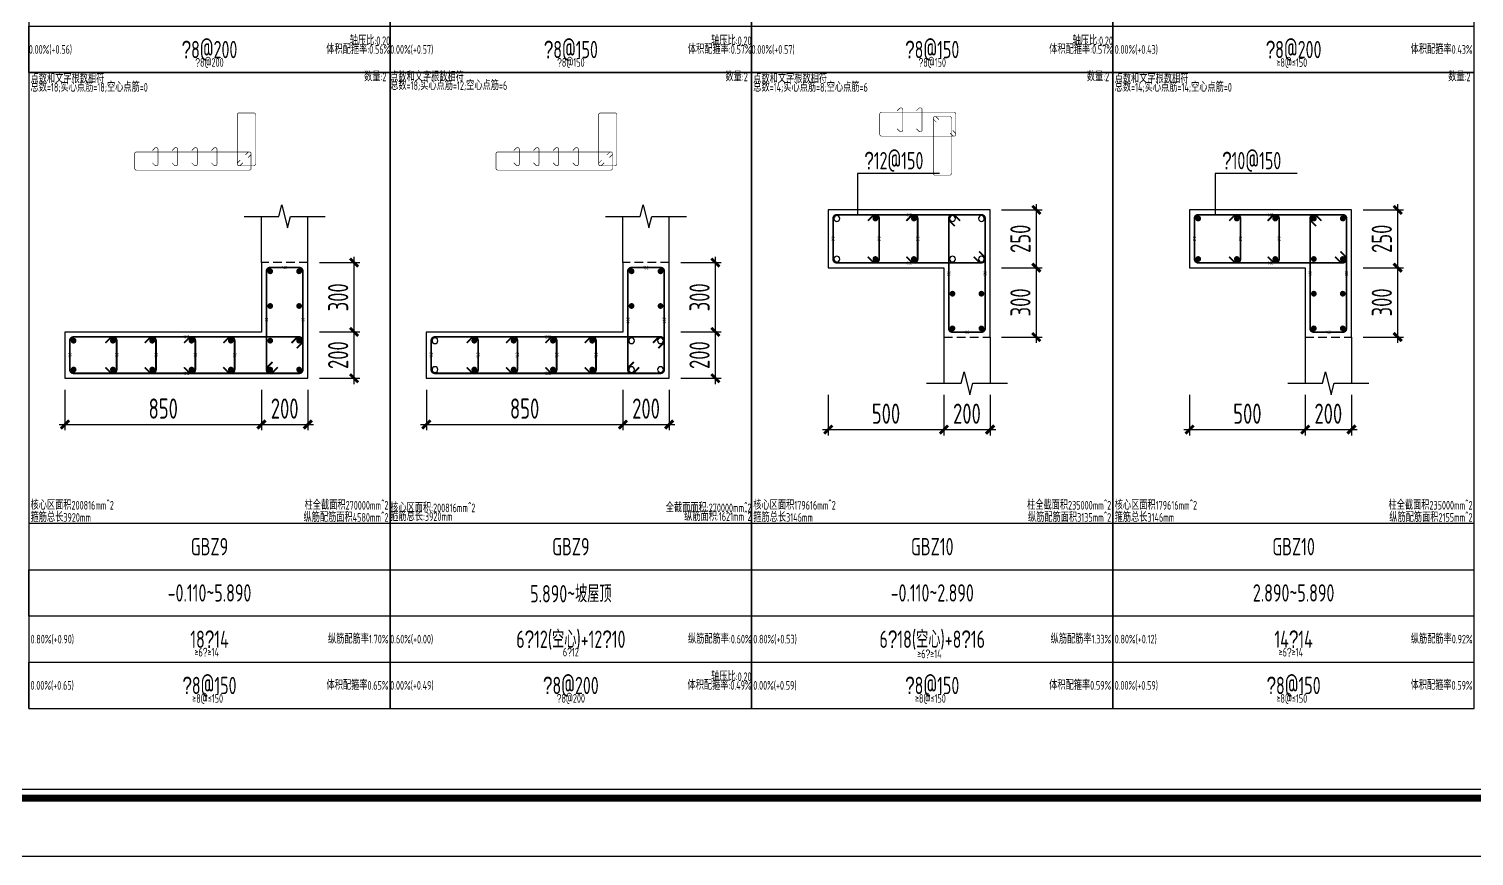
# Model space of a CAD drawing. Extents: x 154268 to 5133249, y -1832900 to 601179.
# Drawn here: x 565929 to 590924, y 541638 to 555947 of the extents above; entities that cross this region are included whole.
import ezdxf
from ezdxf.enums import TextEntityAlignment as Align

# ---------------------------------------------------------------- set-up
doc = ezdxf.new("R2010")
doc.units = 0
doc.header["$LTSCALE"] = 1000
doc.linetypes.add('DASHED', pattern=[0.75, 0.5, -0.25])
for name, color, linetype, plot in [('_TSZ_PLOT_MARK', 1, 'Continuous', False), ('墙柱归并数量', 8, 'Continuous', False), ('墙柱箍筋长度', 3, 'Continuous', False), ('墙柱配筋校核数据', 34, 'Continuous', False)]:
    doc.layers.add(name, color=color, linetype=linetype, plot=plot)
for name, color, linetype in [('A-ANNO-TITLE', 3, 'Continuous'), ('TAB', 7, 'Continuous'), ('TAB_TEXT', 7, 'Continuous'), ('THIN', 7, 'Continuous'), ('WALL_DE', 7, 'Continuous'), ('WCOL_DE', 7, 'Continuous'), ('WCOL_DE_DIM', 3, 'Continuous'), ('WCOL_DE_REIND', 1, 'Continuous'), ('WCOL_DE_REINL', 1, 'Continuous'), ('墙单独标注', 1, 'Continuous')]:
    doc.layers.add(name, color=color, linetype=linetype)
doc.styles.add('TSSD_Dimension', font='tssdeng.shx', dxfattribs={"width": 0.7, "bigfont": 'Hztxt.shx'})
doc.styles.add('TSSD_Label', font='tssdeng.shx', dxfattribs={"width": 0.7, "bigfont": 'hztxt.shx'})
doc.styles.add('tssd_rein', font='tssdeng.shx', dxfattribs={"width": 0.7, "bigfont": 'hztxt.shx'})
doc.dimstyles.new('TSSD_25_100_WCOLU_DIM', dxfattribs={"dimtxt": 350, "dimasz": 100, "dimexe": 100, "dimexo": 200, "dimgap": 100, "dimtad": 1, "dimdec": 0, "dimlfac": 0.25, "dimzin": 0, "dimdsep": 46, "dimtxsty": 'TSSD_Dimension', "dimblk": 'ARCHTICK', "dimcen": 0, "dimdle": 100, "dimclrt": 7, "dimadec": 0, "dimazin": 0, "dimtfac": 1, "dimtdec": 0, "dimtix": 1, "dimtmove": 2, "dimatfit": 3, "dimfxl": 1, "dimtolj": 1, "dimtzin": 0, "dimarcsym": 0})

# ---------------------------------------------------------------- blocks, each defined once
blk = doc.blocks.new('_ArchTick')
at = {"color": 0, "linetype": 'ByBlock', "const_width": 0.5}
blk.add_lwpolyline([(-0.71, -0.71), (0.71, 0.71)], dxfattribs=at)
blk = doc.blocks.new('*D3274')
at = {"layer": 'Defpoints', "color": 0, "transparency": 16777216}
for p in [(582553, 551816), (583353, 551816), (582553, 550616)]:
    blk.add_point(p, dxfattribs=at)
at = {"layer": 'WCOL_DE_DIM', "color": 0, "lineweight": -2, "transparency": 16777216}
for p, q in [((583353, 550516), (583353, 551916)), ((582753, 551816), (583453, 551816)), ((582753, 550616), (583453, 550616))]:
    blk.add_line(p, q, dxfattribs=at)
at = {"layer": 'WCOL_DE_DIM', "color": 0, "lineweight": -2, "transparency": 16777216, "xscale": 100, "yscale": 100, "zscale": 100}
for p, rotation in [((583353, 551816), 90), ((583353, 550616), 270)]:
    blk.add_blockref('_ArchTick', p, dxfattribs=dict(at, rotation=rotation))
at = {"layer": 'WCOL_DE_DIM', "color": 7, "transparency": 16777216, "insert": (583078, 551216), "char_height": 350, "attachment_point": 5, "rotation": 90, "style": 'TSSD_Dimension'}
blk.add_mtext('\\A1;300', dxfattribs=at)
blk = doc.blocks.new('*D3275')
at = {"layer": 'Defpoints', "color": 0, "transparency": 16777216}
for p in [(582553, 552816), (583353, 552816), (582553, 551816)]:
    blk.add_point(p, dxfattribs=at)
at = {"layer": 'WCOL_DE_DIM', "color": 0, "lineweight": -2, "transparency": 16777216}
for p, q in [((583353, 551716), (583353, 552916)), ((582753, 552816), (583453, 552816)), ((582753, 551816), (583453, 551816))]:
    blk.add_line(p, q, dxfattribs=at)
at = {"layer": 'WCOL_DE_DIM', "color": 0, "lineweight": -2, "transparency": 16777216, "xscale": 100, "yscale": 100, "zscale": 100}
for p, rotation in [((583353, 552816), 90), ((583353, 551816), 270)]:
    blk.add_blockref('_ArchTick', p, dxfattribs=dict(at, rotation=rotation))
at = {"layer": 'WCOL_DE_DIM', "color": 7, "transparency": 16777216, "insert": (583078, 552316), "char_height": 350, "attachment_point": 5, "rotation": 90, "style": 'TSSD_Dimension'}
blk.add_mtext('\\A1;250', dxfattribs=at)
blk = doc.blocks.new('*D3276')
at = {"layer": 'Defpoints', "color": 0, "transparency": 16777216}
for p in [(579753, 549816), (581753, 549816), (581753, 549016)]:
    blk.add_point(p, dxfattribs=at)
at = {"layer": 'WCOL_DE_DIM', "color": 0, "lineweight": -2, "transparency": 16777216}
for p, q in [((579753, 549616), (579753, 548916)), ((581753, 549616), (581753, 548916)), ((579653, 549016), (581853, 549016))]:
    blk.add_line(p, q, dxfattribs=at)
at = {"layer": 'WCOL_DE_DIM', "color": 0, "lineweight": -2, "transparency": 16777216, "xscale": 100, "yscale": 100, "zscale": 100, "rotation": 180}
blk.add_blockref('_ArchTick', (579753, 549016), dxfattribs=at)
at = {"layer": 'WCOL_DE_DIM', "color": 0, "lineweight": -2, "transparency": 16777216, "xscale": 100, "yscale": 100, "zscale": 100}
blk.add_blockref('_ArchTick', (581753, 549016), dxfattribs=at)
at = {"layer": 'WCOL_DE_DIM', "color": 7, "transparency": 16777216, "insert": (580753, 549291), "char_height": 350, "attachment_point": 5, "style": 'TSSD_Dimension'}
blk.add_mtext('\\A1;500', dxfattribs=at)
blk = doc.blocks.new('*D3277')
at = {"layer": 'Defpoints', "color": 0, "transparency": 16777216}
for p in [(581753, 549816), (582553, 549816), (582553, 549016)]:
    blk.add_point(p, dxfattribs=at)
at = {"layer": 'WCOL_DE_DIM', "color": 0, "lineweight": -2, "transparency": 16777216}
for p, q in [((581753, 549616), (581753, 548916)), ((582553, 549616), (582553, 548916)), ((581653, 549016), (582653, 549016))]:
    blk.add_line(p, q, dxfattribs=at)
at = {"layer": 'WCOL_DE_DIM', "color": 0, "lineweight": -2, "transparency": 16777216, "xscale": 100, "yscale": 100, "zscale": 100, "rotation": 180}
blk.add_blockref('_ArchTick', (581753, 549016), dxfattribs=at)
at = {"layer": 'WCOL_DE_DIM', "color": 0, "lineweight": -2, "transparency": 16777216, "xscale": 100, "yscale": 100, "zscale": 100}
blk.add_blockref('_ArchTick', (582553, 549016), dxfattribs=at)
at = {"layer": 'WCOL_DE_DIM', "color": 7, "transparency": 16777216, "insert": (582153, 549291), "char_height": 350, "attachment_point": 5, "style": 'TSSD_Dimension'}
blk.add_mtext('\\A1;200', dxfattribs=at)
blk = doc.blocks.new('*D3774')
at = {"layer": 'Defpoints', "color": 0, "transparency": 16777216}
for p in [(570753, 550704), (571553, 550704), (570753, 549904)]:
    blk.add_point(p, dxfattribs=at)
at = {"layer": 'WCOL_DE_DIM', "color": 0, "lineweight": -2, "transparency": 16777216}
for p, q in [((570953, 550704), (571653, 550704)), ((571553, 549804), (571553, 550804)), ((570953, 549904), (571653, 549904))]:
    blk.add_line(p, q, dxfattribs=at)
at = {"layer": 'WCOL_DE_DIM', "color": 0, "lineweight": -2, "transparency": 16777216, "xscale": 100, "yscale": 100, "zscale": 100}
for p, rotation in [((571553, 550704), 90), ((571553, 549904), 270)]:
    blk.add_blockref('_ArchTick', p, dxfattribs=dict(at, rotation=rotation))
at = {"layer": 'WCOL_DE_DIM', "color": 7, "transparency": 16777216, "insert": (571278, 550304), "char_height": 350, "attachment_point": 5, "rotation": 90, "style": 'TSSD_Dimension'}
blk.add_mtext('\\A1;200', dxfattribs=at)
blk = doc.blocks.new('*D3775')
at = {"layer": 'Defpoints', "color": 0, "transparency": 16777216}
for p in [(570753, 551904), (571553, 551904), (570753, 550704)]:
    blk.add_point(p, dxfattribs=at)
at = {"layer": 'WCOL_DE_DIM', "color": 0, "lineweight": -2, "transparency": 16777216}
for p, q in [((570953, 551904), (571653, 551904)), ((571553, 550604), (571553, 552004)), ((570953, 550704), (571653, 550704))]:
    blk.add_line(p, q, dxfattribs=at)
at = {"layer": 'WCOL_DE_DIM', "color": 0, "lineweight": -2, "transparency": 16777216, "xscale": 100, "yscale": 100, "zscale": 100}
for p, rotation in [((571553, 551904), 90), ((571553, 550704), 270)]:
    blk.add_blockref('_ArchTick', p, dxfattribs=dict(at, rotation=rotation))
at = {"layer": 'WCOL_DE_DIM', "color": 7, "transparency": 16777216, "insert": (571278, 551304), "char_height": 350, "attachment_point": 5, "rotation": 90, "style": 'TSSD_Dimension'}
blk.add_mtext('\\A1;300', dxfattribs=at)
blk = doc.blocks.new('*D3776')
at = {"layer": 'Defpoints', "color": 0, "transparency": 16777216}
for p in [(566553, 549904), (569953, 549904), (569953, 549104)]:
    blk.add_point(p, dxfattribs=at)
at = {"layer": 'WCOL_DE_DIM', "color": 0, "lineweight": -2, "transparency": 16777216}
for p, q in [((566553, 549704), (566553, 549004)), ((569953, 549704), (569953, 549004)), ((566453, 549104), (570053, 549104))]:
    blk.add_line(p, q, dxfattribs=at)
at = {"layer": 'WCOL_DE_DIM', "color": 0, "lineweight": -2, "transparency": 16777216, "xscale": 100, "yscale": 100, "zscale": 100, "rotation": 180}
blk.add_blockref('_ArchTick', (566553, 549104), dxfattribs=at)
at = {"layer": 'WCOL_DE_DIM', "color": 0, "lineweight": -2, "transparency": 16777216, "xscale": 100, "yscale": 100, "zscale": 100}
blk.add_blockref('_ArchTick', (569953, 549104), dxfattribs=at)
at = {"layer": 'WCOL_DE_DIM', "color": 7, "transparency": 16777216, "insert": (568253, 549379), "char_height": 350, "attachment_point": 5, "style": 'TSSD_Dimension'}
blk.add_mtext('\\A1;850', dxfattribs=at)
blk = doc.blocks.new('*D3777')
at = {"layer": 'Defpoints', "color": 0, "transparency": 16777216}
for p in [(569953, 549904), (570753, 549904), (570753, 549104)]:
    blk.add_point(p, dxfattribs=at)
at = {"layer": 'WCOL_DE_DIM', "color": 0, "lineweight": -2, "transparency": 16777216}
for p, q in [((569953, 549704), (569953, 549004)), ((570753, 549704), (570753, 549004)), ((569853, 549104), (570853, 549104))]:
    blk.add_line(p, q, dxfattribs=at)
at = {"layer": 'WCOL_DE_DIM', "color": 0, "lineweight": -2, "transparency": 16777216, "xscale": 100, "yscale": 100, "zscale": 100, "rotation": 180}
blk.add_blockref('_ArchTick', (569953, 549104), dxfattribs=at)
at = {"layer": 'WCOL_DE_DIM', "color": 0, "lineweight": -2, "transparency": 16777216, "xscale": 100, "yscale": 100, "zscale": 100}
blk.add_blockref('_ArchTick', (570753, 549104), dxfattribs=at)
at = {"layer": 'WCOL_DE_DIM', "color": 7, "transparency": 16777216, "insert": (570353, 549379), "char_height": 350, "attachment_point": 5, "style": 'TSSD_Dimension'}
blk.add_mtext('\\A1;200', dxfattribs=at)
blk = doc.blocks.new('*D3778')
at = {"layer": 'Defpoints', "color": 0, "transparency": 16777216}
for p in [(577003, 550704), (577803, 550704), (577003, 549904)]:
    blk.add_point(p, dxfattribs=at)
at = {"layer": 'WCOL_DE_DIM', "color": 0, "lineweight": -2, "transparency": 16777216}
for p, q in [((577203, 550704), (577903, 550704)), ((577803, 549804), (577803, 550804)), ((577203, 549904), (577903, 549904))]:
    blk.add_line(p, q, dxfattribs=at)
at = {"layer": 'WCOL_DE_DIM', "color": 0, "lineweight": -2, "transparency": 16777216, "xscale": 100, "yscale": 100, "zscale": 100}
for p, rotation in [((577803, 550704), 90), ((577803, 549904), 270)]:
    blk.add_blockref('_ArchTick', p, dxfattribs=dict(at, rotation=rotation))
at = {"layer": 'WCOL_DE_DIM', "color": 7, "transparency": 16777216, "insert": (577528, 550304), "char_height": 350, "attachment_point": 5, "rotation": 90, "style": 'TSSD_Dimension'}
blk.add_mtext('\\A1;200', dxfattribs=at)
blk = doc.blocks.new('*D3779')
at = {"layer": 'Defpoints', "color": 0, "transparency": 16777216}
for p in [(577003, 551904), (577803, 551904), (577003, 550704)]:
    blk.add_point(p, dxfattribs=at)
at = {"layer": 'WCOL_DE_DIM', "color": 0, "lineweight": -2, "transparency": 16777216}
for p, q in [((577203, 551904), (577903, 551904)), ((577803, 550604), (577803, 552004)), ((577203, 550704), (577903, 550704))]:
    blk.add_line(p, q, dxfattribs=at)
at = {"layer": 'WCOL_DE_DIM', "color": 0, "lineweight": -2, "transparency": 16777216, "xscale": 100, "yscale": 100, "zscale": 100}
for p, rotation in [((577803, 551904), 90), ((577803, 550704), 270)]:
    blk.add_blockref('_ArchTick', p, dxfattribs=dict(at, rotation=rotation))
at = {"layer": 'WCOL_DE_DIM', "color": 7, "transparency": 16777216, "insert": (577528, 551304), "char_height": 350, "attachment_point": 5, "rotation": 90, "style": 'TSSD_Dimension'}
blk.add_mtext('\\A1;300', dxfattribs=at)
blk = doc.blocks.new('*D3780')
at = {"layer": 'Defpoints', "color": 0, "transparency": 16777216}
for p in [(572803, 549904), (576203, 549904), (576203, 549104)]:
    blk.add_point(p, dxfattribs=at)
at = {"layer": 'WCOL_DE_DIM', "color": 0, "lineweight": -2, "transparency": 16777216}
for p, q in [((572803, 549704), (572803, 549004)), ((576203, 549704), (576203, 549004)), ((572703, 549104), (576303, 549104))]:
    blk.add_line(p, q, dxfattribs=at)
at = {"layer": 'WCOL_DE_DIM', "color": 0, "lineweight": -2, "transparency": 16777216, "xscale": 100, "yscale": 100, "zscale": 100, "rotation": 180}
blk.add_blockref('_ArchTick', (572803, 549104), dxfattribs=at)
at = {"layer": 'WCOL_DE_DIM', "color": 0, "lineweight": -2, "transparency": 16777216, "xscale": 100, "yscale": 100, "zscale": 100}
blk.add_blockref('_ArchTick', (576203, 549104), dxfattribs=at)
at = {"layer": 'WCOL_DE_DIM', "color": 7, "transparency": 16777216, "insert": (574503, 549379), "char_height": 350, "attachment_point": 5, "style": 'TSSD_Dimension'}
blk.add_mtext('\\A1;850', dxfattribs=at)
blk = doc.blocks.new('*D3781')
at = {"layer": 'Defpoints', "color": 0, "transparency": 16777216}
for p in [(576203, 549904), (577003, 549904), (577003, 549104)]:
    blk.add_point(p, dxfattribs=at)
at = {"layer": 'WCOL_DE_DIM', "color": 0, "lineweight": -2, "transparency": 16777216}
for p, q in [((576203, 549704), (576203, 549004)), ((577003, 549704), (577003, 549004)), ((576103, 549104), (577103, 549104))]:
    blk.add_line(p, q, dxfattribs=at)
at = {"layer": 'WCOL_DE_DIM', "color": 0, "lineweight": -2, "transparency": 16777216, "xscale": 100, "yscale": 100, "zscale": 100, "rotation": 180}
blk.add_blockref('_ArchTick', (576203, 549104), dxfattribs=at)
at = {"layer": 'WCOL_DE_DIM', "color": 0, "lineweight": -2, "transparency": 16777216, "xscale": 100, "yscale": 100, "zscale": 100}
blk.add_blockref('_ArchTick', (577003, 549104), dxfattribs=at)
at = {"layer": 'WCOL_DE_DIM', "color": 7, "transparency": 16777216, "insert": (576603, 549379), "char_height": 350, "attachment_point": 5, "style": 'TSSD_Dimension'}
blk.add_mtext('\\A1;200', dxfattribs=at)
blk = doc.blocks.new('*D5195')
at = {"layer": 'Defpoints', "color": 0, "transparency": 16777216}
for p in [(588803, 551816), (589603, 551816), (588803, 550616)]:
    blk.add_point(p, dxfattribs=at)
at = {"layer": 'WCOL_DE_DIM', "color": 0, "lineweight": -2, "transparency": 16777216}
for p, q in [((589603, 550516), (589603, 551916)), ((589003, 551816), (589703, 551816)), ((589003, 550616), (589703, 550616))]:
    blk.add_line(p, q, dxfattribs=at)
at = {"layer": 'WCOL_DE_DIM', "color": 0, "lineweight": -2, "transparency": 16777216, "xscale": 100, "yscale": 100, "zscale": 100}
for p, rotation in [((589603, 551816), 90), ((589603, 550616), 270)]:
    blk.add_blockref('_ArchTick', p, dxfattribs=dict(at, rotation=rotation))
at = {"layer": 'WCOL_DE_DIM', "color": 7, "transparency": 16777216, "insert": (589328, 551216), "char_height": 350, "attachment_point": 5, "rotation": 90, "style": 'TSSD_Dimension'}
blk.add_mtext('\\A1;300', dxfattribs=at)
blk = doc.blocks.new('*D5196')
at = {"layer": 'Defpoints', "color": 0, "transparency": 16777216}
for p in [(588803, 552816), (589603, 552816), (588803, 551816)]:
    blk.add_point(p, dxfattribs=at)
at = {"layer": 'WCOL_DE_DIM', "color": 0, "lineweight": -2, "transparency": 16777216}
for p, q in [((589603, 551716), (589603, 552916)), ((589003, 552816), (589703, 552816)), ((589003, 551816), (589703, 551816))]:
    blk.add_line(p, q, dxfattribs=at)
at = {"layer": 'WCOL_DE_DIM', "color": 0, "lineweight": -2, "transparency": 16777216, "xscale": 100, "yscale": 100, "zscale": 100}
for p, rotation in [((589603, 552816), 90), ((589603, 551816), 270)]:
    blk.add_blockref('_ArchTick', p, dxfattribs=dict(at, rotation=rotation))
at = {"layer": 'WCOL_DE_DIM', "color": 7, "transparency": 16777216, "insert": (589328, 552316), "char_height": 350, "attachment_point": 5, "rotation": 90, "style": 'TSSD_Dimension'}
blk.add_mtext('\\A1;250', dxfattribs=at)
blk = doc.blocks.new('*D5197')
at = {"layer": 'Defpoints', "color": 0, "transparency": 16777216}
for p in [(586003, 549816), (588003, 549816), (588003, 549016)]:
    blk.add_point(p, dxfattribs=at)
at = {"layer": 'WCOL_DE_DIM', "color": 0, "lineweight": -2, "transparency": 16777216}
for p, q in [((586003, 549616), (586003, 548916)), ((588003, 549616), (588003, 548916)), ((585903, 549016), (588103, 549016))]:
    blk.add_line(p, q, dxfattribs=at)
at = {"layer": 'WCOL_DE_DIM', "color": 0, "lineweight": -2, "transparency": 16777216, "xscale": 100, "yscale": 100, "zscale": 100, "rotation": 180}
blk.add_blockref('_ArchTick', (586003, 549016), dxfattribs=at)
at = {"layer": 'WCOL_DE_DIM', "color": 0, "lineweight": -2, "transparency": 16777216, "xscale": 100, "yscale": 100, "zscale": 100}
blk.add_blockref('_ArchTick', (588003, 549016), dxfattribs=at)
at = {"layer": 'WCOL_DE_DIM', "color": 7, "transparency": 16777216, "insert": (587003, 549291), "char_height": 350, "attachment_point": 5, "style": 'TSSD_Dimension'}
blk.add_mtext('\\A1;500', dxfattribs=at)
blk = doc.blocks.new('*D5198')
at = {"layer": 'Defpoints', "color": 0, "transparency": 16777216}
for p in [(588003, 549816), (588803, 549816), (588803, 549016)]:
    blk.add_point(p, dxfattribs=at)
at = {"layer": 'WCOL_DE_DIM', "color": 0, "lineweight": -2, "transparency": 16777216}
for p, q in [((588003, 549616), (588003, 548916)), ((588803, 549616), (588803, 548916)), ((587903, 549016), (588903, 549016))]:
    blk.add_line(p, q, dxfattribs=at)
at = {"layer": 'WCOL_DE_DIM', "color": 0, "lineweight": -2, "transparency": 16777216, "xscale": 100, "yscale": 100, "zscale": 100, "rotation": 180}
blk.add_blockref('_ArchTick', (588003, 549016), dxfattribs=at)
at = {"layer": 'WCOL_DE_DIM', "color": 0, "lineweight": -2, "transparency": 16777216, "xscale": 100, "yscale": 100, "zscale": 100}
blk.add_blockref('_ArchTick', (588803, 549016), dxfattribs=at)
at = {"layer": 'WCOL_DE_DIM', "color": 7, "transparency": 16777216, "insert": (588403, 549291), "char_height": 350, "attachment_point": 5, "style": 'TSSD_Dimension'}
blk.add_mtext('\\A1;200', dxfattribs=at)

msp = doc.modelspace()

# ---------------------------------------------------------------- linework, layer by layer
at = {"layer": '_TSZ_PLOT_MARK'}
msp.add_lwpolyline([(528403.6, 541638.3), (612503.6, 541638.3), (612503.6, 601038.3), (528403.6, 601038.3)], close=True, dxfattribs=at)
at = {"layer": 'A-ANNO-TITLE'}
msp.add_lwpolyline([(528403.6, 541638.3), (612503.6, 541638.3), (612503.6, 601038.3), (528403.6, 601038.3)], close=True, dxfattribs=at)
at = {"layer": 'A-ANNO-TITLE', "const_width": 120}
msp.add_lwpolyline([(530903.6, 542638.3), (611503.6, 542638.3), (611503.6, 600038.3), (530903.6, 600038.3)], close=True, dxfattribs=at)
at = {"layer": 'Defpoints', "linetype": 'Continuous'}
msp.add_lwpolyline([(530903.6, 600038.3), (605053.6, 600038.3), (605053.6, 542788.3), (530903.6, 542788.3)], close=True, dxfattribs=at)
at = {"layer": 'TAB'}
for points in [[(565927.7, 555191.3), (572177.7, 555191.3), (572177.7, 566191.3), (565927.7, 566191.3), (565927.7, 555191.3), (565927.7, 555991.3), (572177.7, 555991.3), (572177.7, 556791.3), (565927.7, 556791.3), (565927.7, 557591.3), (572177.7, 557591.3), (572177.7, 558391.3), (565927.7, 558391.3)], [(572177.7, 555191.3), (578427.7, 555191.3), (578427.7, 566191.3), (572177.7, 566191.3), (572177.7, 555191.3), (572177.7, 555991.3), (578427.7, 555991.3), (578427.7, 556791.3), (572177.7, 556791.3), (572177.7, 557591.3), (578427.7, 557591.3), (578427.7, 558391.3), (572177.7, 558391.3)], [(578427.7, 555191.3), (584677.7, 555191.3), (584677.7, 566191.3), (578427.7, 566191.3), (578427.7, 555191.3), (578427.7, 555991.3), (584677.7, 555991.3), (584677.7, 556791.3), (578427.7, 556791.3), (578427.7, 557591.3), (584677.7, 557591.3), (584677.7, 558391.3), (578427.7, 558391.3)], [(584677.7, 555191.3), (590927.7, 555191.3), (590927.7, 566191.3), (584677.7, 566191.3), (584677.7, 555191.3), (584677.7, 555991.3), (590927.7, 555991.3), (590927.7, 556791.3), (584677.7, 556791.3), (584677.7, 557591.3), (590927.7, 557591.3), (590927.7, 558391.3), (584677.7, 558391.3)], [(565927.7, 544191.3), (572177.7, 544191.3), (572177.7, 555191.3), (565927.7, 555191.3), (565927.7, 544191.3), (565927.7, 544991.3), (572177.7, 544991.3), (572177.7, 545791.3), (565927.7, 545791.3), (565927.7, 546591.3), (572177.7, 546591.3), (572177.7, 547391.3), (565927.7, 547391.3)], [(572177.7, 544191.3), (578427.7, 544191.3), (578427.7, 555191.3), (572177.7, 555191.3), (572177.7, 544191.3), (572177.7, 544991.3), (578427.7, 544991.3), (578427.7, 545791.3), (572177.7, 545791.3), (572177.7, 546591.3), (578427.7, 546591.3), (578427.7, 547391.3), (572177.7, 547391.3)], [(578427.7, 544191.3), (584677.7, 544191.3), (584677.7, 555191.3), (578427.7, 555191.3), (578427.7, 544191.3), (578427.7, 544991.3), (584677.7, 544991.3), (584677.7, 545791.3), (578427.7, 545791.3), (578427.7, 546591.3), (584677.7, 546591.3), (584677.7, 547391.3), (578427.7, 547391.3)], [(584677.7, 544191.3), (590927.7, 544191.3), (590927.7, 555191.3), (584677.7, 555191.3), (584677.7, 544191.3), (584677.7, 544991.3), (590927.7, 544991.3), (590927.7, 545791.3), (584677.7, 545791.3), (584677.7, 546591.3), (590927.7, 546591.3), (590927.7, 547391.3), (584677.7, 547391.3)]]:
    msp.add_lwpolyline(points, dxfattribs=at)
at = {"layer": 'THIN'}
for points in [[(569652.7, 552703.8), (570252.7, 552703.8), (570302.7, 552903.8), (570402.7, 552503.8), (570452.7, 552703.8), (571052.7, 552703.8)], [(575902.7, 552703.8), (576502.7, 552703.8), (576552.7, 552903.8), (576652.7, 552503.8), (576702.7, 552703.8), (577302.7, 552703.8)], [(581452.7, 549816.3), (582052.7, 549816.3), (582102.7, 550016.3), (582202.7, 549616.3), (582252.7, 549816.3), (582852.7, 549816.3)], [(587702.7, 549816.3), (588302.7, 549816.3), (588352.7, 550016.3), (588452.7, 549616.3), (588502.7, 549816.3), (589102.7, 549816.3)]]:
    msp.add_lwpolyline(points, dxfattribs=at)
at = {"layer": 'WALL_DE'}
for p, q in [((569952.7, 551903.8), (569952.7, 552703.8)), ((570752.7, 551903.8), (570752.7, 552703.8)), ((576202.7, 551903.8), (576202.7, 552703.8)), ((577002.7, 551903.8), (577002.7, 552703.8)), ((582552.7, 552816.3), (579752.7, 552816.3)), ((579752.7, 552816.3), (579752.7, 551816.3)), ((582552.7, 550616.3), (582552.7, 552816.3)), ((588802.7, 552816.3), (586002.7, 552816.3)), ((586002.7, 552816.3), (586002.7, 551816.3)), ((588802.7, 550616.3), (588802.7, 552816.3)), ((569952.7, 551903.8), (569952.7, 550703.8)), ((570752.7, 549903.8), (570752.7, 551903.8)), ((576202.7, 551903.8), (576202.7, 550703.8)), ((577002.7, 549903.8), (577002.7, 551903.8)), ((579752.7, 551816.3), (581752.7, 551816.3)), ((581752.7, 551816.3), (581752.7, 550616.3)), ((586002.7, 551816.3), (588002.7, 551816.3)), ((588002.7, 551816.3), (588002.7, 550616.3)), ((569952.7, 550703.8), (566552.7, 550703.8)), ((566552.7, 550703.8), (566552.7, 549903.8)), ((576202.7, 550703.8), (572802.7, 550703.8)), ((572802.7, 550703.8), (572802.7, 549903.8)), ((581752.7, 550616.3), (581752.7, 549816.3)), ((582552.7, 550616.3), (582552.7, 549816.3)), ((588002.7, 550616.3), (588002.7, 549816.3)), ((588802.7, 550616.3), (588802.7, 549816.3)), ((566552.7, 549903.8), (570752.7, 549903.8)), ((572802.7, 549903.8), (577002.7, 549903.8))]:
    msp.add_line(p, q, dxfattribs=at)
at = {"layer": 'WCOL_DE', "linetype": 'DASHED', "ltscale": 0.3}
for points in [[(579752.7, 551816.3), (581752.7, 551816.3), (581752.7, 550616.3), (582552.7, 550616.3), (582552.7, 552816.3), (579752.7, 552816.3)], [(586002.7, 551816.3), (588002.7, 551816.3), (588002.7, 550616.3), (588802.7, 550616.3), (588802.7, 552816.3), (586002.7, 552816.3)], [(566552.7, 549903.8), (570752.7, 549903.8), (570752.7, 551903.8), (569952.7, 551903.8), (569952.7, 550703.8), (566552.7, 550703.8)], [(572802.7, 549903.8), (577002.7, 549903.8), (577002.7, 551903.8), (576202.7, 551903.8), (576202.7, 550703.8), (572802.7, 550703.8)]]:
    msp.add_lwpolyline(points, close=True, dxfattribs=at)
at = {"layer": 'WCOL_DE_REIND'}
for points in [[(579902.7, 552616.3, 1), (579902.7, 552716.3, 1), (579902.7, 552616.3, 1)], [(581902.7, 552616.3, 1), (581902.7, 552716.3, 1), (581902.7, 552616.3, 1)], [(582402.7, 552616.3, 1), (582402.7, 552716.3, 1), (582402.7, 552616.3, 1)], [(579902.7, 551916.3, 1), (579902.7, 552016.3, 1), (579902.7, 551916.3, 1)], [(581902.7, 551916.3, 1), (581902.7, 552016.3, 1), (581902.7, 551916.3, 1)], [(582402.7, 551916.3, 1), (582402.7, 552016.3, 1), (582402.7, 551916.3, 1)], [(572952.7, 550503.8, 1), (572952.7, 550603.8, 1), (572952.7, 550503.8, 1)], [(576352.7, 550503.8, 1), (576352.7, 550603.8, 1), (576352.7, 550503.8, 1)], [(576852.7, 550503.8, 1), (576852.7, 550603.8, 1), (576852.7, 550503.8, 1)], [(572952.7, 550003.8, 1), (572952.7, 550103.8, 1), (572952.7, 550003.8, 1)], [(576352.7, 550003.8, 1), (576352.7, 550103.8, 1), (576352.7, 550003.8, 1)], [(576852.7, 550003.8, 1), (576852.7, 550103.8, 1), (576852.7, 550003.8, 1)]]:
    msp.add_lwpolyline(points, format="xyb", dxfattribs=at)
at = {"layer": 'WCOL_DE_REIND', "const_width": 50}
for points in [[(580569.4, 552641.3, 1), (580569.4, 552691.3, 1), (580569.4, 552641.3, 1)], [(581236, 552641.3, 1), (581236, 552691.3, 1), (581236, 552641.3, 1)], [(586152.7, 552641.3, 1), (586152.7, 552691.3, 1), (586152.7, 552641.3, 1)], [(586819.4, 552641.3, 1), (586819.4, 552691.3, 1), (586819.4, 552641.3, 1)], [(587486, 552641.3, 1), (587486, 552691.3, 1), (587486, 552641.3, 1)], [(588152.7, 552641.3, 1), (588152.7, 552691.3, 1), (588152.7, 552641.3, 1)], [(588652.7, 552641.3, 1), (588652.7, 552691.3, 1), (588652.7, 552641.3, 1)], [(580569.4, 551941.3, 1), (580569.4, 551991.3, 1), (580569.4, 551941.3, 1)], [(581236, 551941.3, 1), (581236, 551991.3, 1), (581236, 551941.3, 1)], [(586152.7, 551941.3, 1), (586152.7, 551991.3, 1), (586152.7, 551941.3, 1)], [(586819.4, 551941.3, 1), (586819.4, 551991.3, 1), (586819.4, 551941.3, 1)], [(587486, 551941.3, 1), (587486, 551991.3, 1), (587486, 551941.3, 1)], [(588152.7, 551941.3, 1), (588152.7, 551991.3, 1), (588152.7, 551941.3, 1)], [(588652.7, 551941.3, 1), (588652.7, 551991.3, 1), (588652.7, 551941.3, 1)], [(570102.7, 551728.8, 1), (570102.7, 551778.8, 1), (570102.7, 551728.8, 1)], [(570602.7, 551728.8, 1), (570602.7, 551778.8, 1), (570602.7, 551728.8, 1)], [(576352.7, 551728.8, 1), (576352.7, 551778.8, 1), (576352.7, 551728.8, 1)], [(576852.7, 551728.8, 1), (576852.7, 551778.8, 1), (576852.7, 551728.8, 1)], [(581902.7, 551341.3, 1), (581902.7, 551391.3, 1), (581902.7, 551341.3, 1)], [(582402.7, 551341.3, 1), (582402.7, 551391.3, 1), (582402.7, 551341.3, 1)], [(588152.7, 551341.3, 1), (588152.7, 551391.3, 1), (588152.7, 551341.3, 1)], [(588652.7, 551341.3, 1), (588652.7, 551391.3, 1), (588652.7, 551341.3, 1)], [(570102.7, 551128.8, 1), (570102.7, 551178.8, 1), (570102.7, 551128.8, 1)], [(570602.7, 551128.8, 1), (570602.7, 551178.8, 1), (570602.7, 551128.8, 1)], [(576352.7, 551128.8, 1), (576352.7, 551178.8, 1), (576352.7, 551128.8, 1)], [(576852.7, 551128.8, 1), (576852.7, 551178.8, 1), (576852.7, 551128.8, 1)], [(581902.7, 550741.3, 1), (581902.7, 550791.3, 1), (581902.7, 550741.3, 1)], [(582402.7, 550741.3, 1), (582402.7, 550791.3, 1), (582402.7, 550741.3, 1)], [(588152.7, 550741.3, 1), (588152.7, 550791.3, 1), (588152.7, 550741.3, 1)], [(588652.7, 550741.3, 1), (588652.7, 550791.3, 1), (588652.7, 550741.3, 1)], [(566702.7, 550528.8, -1), (566702.7, 550578.8, -1), (566702.7, 550528.8, -1)], [(567382.7, 550528.8, 1), (567382.7, 550578.8, 1), (567382.7, 550528.8, 1)], [(568062.7, 550528.8, 1), (568062.7, 550578.8, 1), (568062.7, 550528.8, 1)], [(568742.7, 550528.8, 1), (568742.7, 550578.8, 1), (568742.7, 550528.8, 1)], [(569422.7, 550528.8, 1), (569422.7, 550578.8, 1), (569422.7, 550528.8, 1)], [(570102.7, 550528.8, -1), (570102.7, 550578.8, -1), (570102.7, 550528.8, -1)], [(570602.7, 550528.8, 1), (570602.7, 550578.8, 1), (570602.7, 550528.8, 1)], [(573632.7, 550528.8, 1), (573632.7, 550578.8, 1), (573632.7, 550528.8, 1)], [(574312.7, 550528.8, 1), (574312.7, 550578.8, 1), (574312.7, 550528.8, 1)], [(574992.7, 550528.8, 1), (574992.7, 550578.8, 1), (574992.7, 550528.8, 1)], [(575672.7, 550528.8, 1), (575672.7, 550578.8, 1), (575672.7, 550528.8, 1)], [(566702.7, 550028.8, -1), (566702.7, 550078.8, -1), (566702.7, 550028.8, -1)], [(567382.7, 550028.8, 1), (567382.7, 550078.8, 1), (567382.7, 550028.8, 1)], [(568062.7, 550028.8, 1), (568062.7, 550078.8, 1), (568062.7, 550028.8, 1)], [(568742.7, 550028.8, 1), (568742.7, 550078.8, 1), (568742.7, 550028.8, 1)], [(569422.7, 550028.8, 1), (569422.7, 550078.8, 1), (569422.7, 550028.8, 1)], [(570102.7, 550028.8, -1), (570102.7, 550078.8, -1), (570102.7, 550028.8, -1)], [(570602.7, 550028.8, 1), (570602.7, 550078.8, 1), (570602.7, 550028.8, 1)], [(573632.7, 550028.8, 1), (573632.7, 550078.8, 1), (573632.7, 550028.8, 1)], [(574312.7, 550028.8, 1), (574312.7, 550078.8, 1), (574312.7, 550028.8, 1)], [(574992.7, 550028.8, 1), (574992.7, 550078.8, 1), (574992.7, 550028.8, 1)], [(575672.7, 550028.8, 1), (575672.7, 550078.8, 1), (575672.7, 550028.8, 1)]]:
    msp.add_lwpolyline(points, format="xyb", dxfattribs=at)
at = {"layer": 'WCOL_DE_REINL'}
for points, const_width in [([(569630.6, 553630.8), (569588.2, 553588.3, -0.6681786), (569532.7, 553611.3), (569532.7, 554461.3, -0.4142136), (569565.2, 554493.8), (569815.2, 554493.8, -0.4142136), (569847.7, 554461.3), (569847.7, 553611.3, -0.4142136), (569815.2, 553578.8), (569565.2, 553578.8, -0.6681786), (569542.2, 553634.3), (569584.6, 553676.7)], 10), ([(575880.6, 553630.8), (575838.2, 553588.3, -0.6681786), (575782.7, 553611.3), (575782.7, 554461.3, -0.4142136), (575815.2, 554493.8), (576065.2, 554493.8, -0.4142136), (576097.7, 554461.3), (576097.7, 553611.3, -0.4142136), (576065.2, 553578.8), (575815.2, 553578.8, -0.6681786), (575792.2, 553634.3), (575834.6, 553676.7)], 10), ([(581908.3, 554189.2), (581950.7, 554146.8, -0.6681786), (581927.7, 554091.3), (580677.7, 554091.3, -0.4142136), (580645.2, 554123.8), (580645.2, 554473.8, -0.4142136), (580677.7, 554506.3), (581927.7, 554506.3, -0.4142136), (581960.2, 554473.8), (581960.2, 554123.8, -0.6681786), (581904.7, 554100.8), (581862.3, 554143.3)], 10), ([(580945.6, 554218.3), (580988.1, 554175.8, 0.6681786), (581043.5, 554198.8), (581043.5, 554548.8, 0.6681786), (580988.1, 554571.8), (580945.6, 554529.4)], 10), ([(581279, 554218.3), (581321.4, 554175.8, 0.6681786), (581376.9, 554198.8), (581376.9, 554548.8, 0.6681786), (581321.4, 554571.8), (581279, 554529.4)], 10), ([(581622.1, 554333.4), (581579.7, 554375.8, -0.6681786), (581602.7, 554431.3), (581852.7, 554431.3, -0.4142136), (581885.2, 554398.8), (581885.2, 553448.8, -0.4142136), (581852.7, 553416.3), (581602.7, 553416.3, -0.4142136), (581570.2, 553448.8), (581570.2, 554398.8, -0.6681786), (581625.7, 554421.8), (581668.1, 554379.4)], 10), ([(568064.8, 553630.8), (568107.2, 553588.3, 0.6681786), (568162.7, 553611.3), (568162.7, 553861.3, 0.6681786), (568107.2, 553884.3), (568064.8, 553841.9)], 10), ([(568404.8, 553630.8), (568447.2, 553588.3, 0.6681786), (568502.7, 553611.3), (568502.7, 553861.3, 0.6681786), (568447.2, 553884.3), (568404.8, 553841.9)], 10), ([(568744.8, 553630.8), (568787.2, 553588.3, 0.6681786), (568842.7, 553611.3), (568842.7, 553861.3, 0.6681786), (568787.2, 553884.3), (568744.8, 553841.9)], 10), ([(569084.8, 553630.8), (569127.2, 553588.3, 0.6681786), (569182.7, 553611.3), (569182.7, 553861.3, 0.6681786), (569127.2, 553884.3), (569084.8, 553841.9)], 10), ([(574314.8, 553630.8), (574357.2, 553588.3, 0.6681786), (574412.7, 553611.3), (574412.7, 553861.3, 0.6681786), (574357.2, 553884.3), (574314.8, 553841.9)], 10), ([(574654.8, 553630.8), (574697.2, 553588.3, 0.6681786), (574752.7, 553611.3), (574752.7, 553861.3, 0.6681786), (574697.2, 553884.3), (574654.8, 553841.9)], 10), ([(574994.8, 553630.8), (575037.2, 553588.3, 0.6681786), (575092.7, 553611.3), (575092.7, 553861.3, 0.6681786), (575037.2, 553884.3), (574994.8, 553841.9)], 10), ([(575334.8, 553630.8), (575377.2, 553588.3, 0.6681786), (575432.7, 553611.3), (575432.7, 553861.3, 0.6681786), (575377.2, 553884.3), (575334.8, 553841.9)], 10), ([(569674.8, 553766.9), (569717.2, 553809.3, -0.6681786), (569772.7, 553786.3), (569772.7, 553536.3, -0.4142136), (569740.2, 553503.8), (567790.2, 553503.8, -0.4142136), (567757.7, 553536.3), (567757.7, 553786.3, -0.4142136), (567790.2, 553818.8), (569740.2, 553818.8, -0.6681786), (569763.2, 553763.3), (569720.8, 553720.9)], 10), ([(575924.8, 553766.9), (575967.2, 553809.3, -0.6681786), (576022.7, 553786.3), (576022.7, 553536.3, -0.4142136), (575990.2, 553503.8), (574040.2, 553503.8, -0.4142136), (574007.7, 553536.3), (574007.7, 553786.3, -0.4142136), (574040.2, 553818.8), (575990.2, 553818.8, -0.6681786), (576013.2, 553763.3), (575970.8, 553720.9)], 10), ([(582363.8, 552097.1), (582448.7, 552012.3, -0.6681786), (582402.7, 551901.3), (579902.7, 551901.3, -0.4142136), (579837.7, 551966.3), (579837.7, 552666.3, -0.4142136), (579902.7, 552731.3), (582402.7, 552731.3, -0.4142136), (582467.7, 552666.3), (582467.7, 551966.3, -0.6681786), (582356.7, 551920.4), (582271.9, 552005.2)], 30), ([(581941.6, 552535.5), (581856.7, 552620.4, -0.6681786), (581902.7, 552731.3), (582402.7, 552731.3, -0.4142136), (582467.7, 552666.3), (582467.7, 550766.3, -0.4142136), (582402.7, 550701.3), (581902.7, 550701.3, -0.4142136), (581837.7, 550766.3), (581837.7, 552666.3, -0.6681786), (581948.7, 552712.3), (582033.5, 552627.4)], 30), ([(588613.8, 552097.1), (588698.7, 552012.3, -0.6681786), (588652.7, 551901.3), (586152.7, 551901.3, -0.4142136), (586087.7, 551966.3), (586087.7, 552666.3, -0.4142136), (586152.7, 552731.3), (588652.7, 552731.3, -0.4142136), (588717.7, 552666.3), (588717.7, 551966.3, -0.6681786), (588606.7, 551920.4), (588521.9, 552005.2)], 30), ([(588191.6, 552535.5), (588106.7, 552620.4, -0.6681786), (588152.7, 552731.3), (588652.7, 552731.3, -0.4142136), (588717.7, 552666.3), (588717.7, 550766.3, -0.4142136), (588652.7, 550701.3), (588152.7, 550701.3, -0.4142136), (588087.7, 550766.3), (588087.7, 552666.3, -0.6681786), (588198.7, 552712.3), (588283.5, 552627.4)], 30), ([(570233.5, 550092.7), (570148.7, 550007.9, -0.6681786), (570037.7, 550053.8), (570037.7, 551753.8, -0.4142136), (570102.7, 551818.8), (570602.7, 551818.8, -0.4142136), (570667.7, 551753.8), (570667.7, 550053.8, -0.4142136), (570602.7, 549988.8), (570102.7, 549988.8, -0.6681786), (570056.7, 550099.8), (570141.6, 550184.6)], 30), ([(576483.5, 550092.7), (576398.7, 550007.9, -0.6681786), (576287.7, 550053.8), (576287.7, 551753.8, -0.4142136), (576352.7, 551818.8), (576852.7, 551818.8, -0.4142136), (576917.7, 551753.8), (576917.7, 550053.8, -0.4142136), (576852.7, 549988.8), (576352.7, 549988.8, -0.6681786), (576306.7, 550099.8), (576391.6, 550184.6)], 30), ([(570471.9, 550514.9), (570556.7, 550599.8, -0.6681786), (570667.7, 550553.8), (570667.7, 550053.8, -0.4142136), (570602.7, 549988.8), (566702.7, 549988.8, -0.4142136), (566637.7, 550053.8), (566637.7, 550553.8, -0.4142136), (566702.7, 550618.8), (570602.7, 550618.8, -0.6681786), (570648.7, 550507.9), (570563.8, 550423)], 30), ([(576721.9, 550514.9), (576806.7, 550599.8, -0.6681786), (576917.7, 550553.8), (576917.7, 550053.8, -0.4142136), (576852.7, 549988.8), (572952.7, 549988.8, -0.4142136), (572887.7, 550053.8), (572887.7, 550553.8, -0.4142136), (572952.7, 550618.8), (576852.7, 550618.8, -0.6681786), (576898.7, 550507.9), (576813.8, 550423)], 30)]:
    msp.add_lwpolyline(points, format="xyb", dxfattribs=dict(at, const_width=const_width))
at = {"layer": 'WCOL_DE_REINL', "color": 6, "const_width": 30}
for points in [[(580438.6, 552005.2), (580523.4, 551920.4, 0.6681786), (580634.4, 551966.3), (580634.4, 552666.3, 0.6681786), (580523.4, 552712.3), (580438.6, 552627.4)], [(581105.2, 552005.2), (581190.1, 551920.4, 0.6681786), (581301, 551966.3), (581301, 552666.3, 0.6681786), (581190.1, 552712.3), (581105.2, 552627.4)], [(586688.6, 552005.2), (586773.4, 551920.4, 0.6681786), (586884.4, 551966.3), (586884.4, 552666.3, 0.6681786), (586773.4, 552712.3), (586688.6, 552627.4)], [(587355.2, 552005.2), (587440.1, 551920.4, 0.6681786), (587551, 551966.3), (587551, 552666.3, 0.6681786), (587440.1, 552712.3), (587355.2, 552627.4)], [(567251.9, 550092.7), (567336.7, 550007.9, 0.6681786), (567447.7, 550053.8), (567447.7, 550553.8, 0.6681786), (567336.7, 550599.8), (567251.9, 550514.9)], [(567931.9, 550092.7), (568016.7, 550007.9, 0.6681786), (568127.7, 550053.8), (568127.7, 550553.8, 0.6681786), (568016.7, 550599.8), (567931.9, 550514.9)], [(568611.9, 550092.7), (568696.7, 550007.9, 0.6681786), (568807.7, 550053.8), (568807.7, 550553.8, 0.6681786), (568696.7, 550599.8), (568611.9, 550514.9)], [(569291.9, 550092.7), (569376.7, 550007.9, 0.6681786), (569487.7, 550053.8), (569487.7, 550553.8, 0.6681786), (569376.7, 550599.8), (569291.9, 550514.9)], [(573501.9, 550092.7), (573586.7, 550007.9, 0.6681786), (573697.7, 550053.8), (573697.7, 550553.8, 0.6681786), (573586.7, 550599.8), (573501.9, 550514.9)], [(574181.9, 550092.7), (574266.7, 550007.9, 0.6681786), (574377.7, 550053.8), (574377.7, 550553.8, 0.6681786), (574266.7, 550599.8), (574181.9, 550514.9)], [(574861.9, 550092.7), (574946.7, 550007.9, 0.6681786), (575057.7, 550053.8), (575057.7, 550553.8, 0.6681786), (574946.7, 550599.8), (574861.9, 550514.9)], [(575541.9, 550092.7), (575626.7, 550007.9, 0.6681786), (575737.7, 550053.8), (575737.7, 550553.8, 0.6681786), (575626.7, 550599.8), (575541.9, 550514.9)]]:
    msp.add_lwpolyline(points, format="xyb", dxfattribs=at)
at = {"layer": '墙单独标注'}
for p, q in [((580258.7, 553444.8), (580258.7, 552731.3)), ((586447.8, 553444.8), (586447.8, 552731.3))]:
    msp.add_line(p, q, dxfattribs=at)
for points in [[(581676.7, 553444.8), (580258.7, 553444.8)], [(587865.9, 553444.8), (586447.8, 553444.8)]]:
    msp.add_lwpolyline(points, dxfattribs=at)

# ---------------------------------------------------------------- texts
at = {"layer": 'TAB_TEXT', "style": 'TSSD_Label', "width": 0.7}
for s, p in [('\ue5328@200', (569052.7, 555591.3)), ('\ue5328@150', (575302.7, 555591.3)), ('\ue5328@150', (581552.7, 555591.3)), ('\ue5328@200', (587802.7, 555591.3)), ('GBZ9', (569052.7, 546991.3)), ('GBZ9', (575302.7, 546991.3)), ('GBZ10', (581552.7, 546991.3)), ('GBZ10', (587802.7, 546991.3)), ('-0.110~5.890', (569052.7, 546191.3)), ('5.890~坡屋顶', (575302.7, 546191.3)), ('-0.110~2.890', (581552.7, 546191.3)), ('2.890~5.890', (587802.7, 546191.3)), ('18\ue53214', (569052.7, 545391.3)), ('6\ue53212(空心)+12\ue53210', (575302.7, 545391.3)), ('6\ue53218(空心)+8\ue53216', (581552.7, 545391.3)), ('14\ue53214', (587802.7, 545391.3)), ('\ue5328@150', (569052.7, 544591.3)), ('\ue5328@200', (575302.7, 544591.3)), ('\ue5328@150', (581552.7, 544591.3)), ('\ue5328@150', (587802.7, 544591.3))]:
    msp.add_text(s, height=300, dxfattribs=at).set_placement(p, align=Align.MIDDLE)
at = {"layer": '墙单独标注', "style": 'TSSD_Label', "width": 0.7}
for s, p in [('\ue53212@150', (580888.7, 553669.7)), ('\ue53210@150', (587077.8, 553669.7))]:
    msp.add_text(s, height=300, dxfattribs=at).set_placement(p, align=Align.MIDDLE)
at = {"layer": '墙柱归并数量', "style": 'TSSD_Label', "width": 0.7}
for p in [(572177.7, 555191.3), (578427.7, 555191.3), (584677.7, 555191.3), (590927.7, 555191.3)]:
    msp.add_text('数量:2 ', height=150, dxfattribs=at).set_placement(p, align=Align.TOP_RIGHT)
at = {"layer": '墙柱箍筋长度', "width": 0.7}
for s, height, style, p in [('662', 54, 'tssd_rein', (581152.7, 552731.3)), ('662', 54, 'tssd_rein', (587402.7, 552731.3)), ('662', 54, 'tssd_rein', (581152.7, 551901.3)), ('662', 54, 'tssd_rein', (587402.7, 551901.3)), ('162', 54, 'tssd_rein', (570352.7, 551818.8)), ('162', 60, 'TSSD_Label', (576602.7, 551818.8)), ('1012', 54, 'tssd_rein', (568652.7, 550618.8)), ('1012', 60, 'TSSD_Label', (574902.7, 550618.8)), ('162', 54, 'tssd_rein', (582152.7, 550701.3)), ('162', 54, 'tssd_rein', (588402.7, 550701.3)), ('1012', 54, 'tssd_rein', (568652.7, 549988.8)), ('1012', 60, 'TSSD_Label', (574902.7, 549988.8))]:
    msp.add_text(s, height=height, dxfattribs=dict(at, style=style)).set_placement(p, align=Align.MIDDLE_CENTER)
for s, height, style, p in [('212', 54, 'tssd_rein', (579837.7, 552316.3)), ('212', 54, 'tssd_rein', (580634.4, 552316.3)), ('212', 54, 'tssd_rein', (581301, 552316.3)), ('212', 54, 'tssd_rein', (586087.7, 552316.3)), ('212', 54, 'tssd_rein', (586884.4, 552316.3)), ('212', 54, 'tssd_rein', (587551, 552316.3)), ('512', 54, 'tssd_rein', (581837.7, 551716.3)), ('512', 54, 'tssd_rein', (582467.7, 551716.3)), ('512', 54, 'tssd_rein', (588087.7, 551716.3)), ('512', 54, 'tssd_rein', (588717.7, 551716.3)), ('462', 54, 'tssd_rein', (570037.7, 550903.8)), ('462', 54, 'tssd_rein', (570667.7, 550903.8)), ('462', 60, 'TSSD_Label', (576287.7, 550903.8)), ('462', 60, 'TSSD_Label', (576917.7, 550903.8)), ('162', 54, 'tssd_rein', (566637.7, 550303.8)), ('162', 54, 'tssd_rein', (567447.7, 550303.8)), ('162', 54, 'tssd_rein', (568127.7, 550303.8)), ('162', 54, 'tssd_rein', (568807.7, 550303.8)), ('162', 54, 'tssd_rein', (569487.7, 550303.8)), ('162', 60, 'TSSD_Label', (572887.7, 550303.8)), ('162', 60, 'TSSD_Label', (573697.7, 550303.8)), ('162', 60, 'TSSD_Label', (574377.7, 550303.8)), ('162', 60, 'TSSD_Label', (575057.7, 550303.8)), ('162', 60, 'TSSD_Label', (575737.7, 550303.8))]:
    msp.add_text(s, height=height, rotation=90, dxfattribs=dict(at, style=style)).set_placement(p, align=Align.MIDDLE_CENTER)
at = {"layer": '墙柱配筋校核数据', "width": 0.7}
for s, style, p in [('0.00%(+0.56)', 'TSSD_Label', (565927.7, 555591.3)), ('0.00%(+0.57)', 'TSSD_Label', (572177.7, 555591.3)), ('0.00%(+0.57)', 'TSSD_Label', (578427.7, 555591.3)), ('0.00%(+0.43)', 'tssd_rein', (584707.7, 555591.3)), ('点数和文字根数相符', 'tssd_rein', (565957.7, 555086.3)), ('点数和文字根数相符', 'tssd_rein', (578457.7, 555086.3)), ('点数和文字根数相符', 'tssd_rein', (584707.7, 555086.3)), ('总数=18;实心点筋=18;空心点筋=0', 'tssd_rein', (565957.7, 554936.3)), ('总数=14;实心点筋=8;空心点筋=6', 'tssd_rein', (578457.7, 554936.3)), ('总数=14;实心点筋=14;空心点筋=0', 'tssd_rein', (584707.7, 554936.3)), ('核心区面积200816mm^ 2', 'tssd_rein', (565957.7, 547706.3)), ('核心区面积179616mm^ 2', 'tssd_rein', (578457.7, 547706.3)), ('核心区面积179616mm^ 2', 'tssd_rein', (584707.7, 547706.3)), ('箍筋总长3920mm', 'tssd_rein', (565957.7, 547496.3)), ('箍筋总长3146mm', 'tssd_rein', (578457.7, 547496.3)), ('箍筋总长3146mm', 'tssd_rein', (584707.7, 547496.3)), ('0.80%(+0.90)', 'tssd_rein', (565957.7, 545391.3)), ('0.60%(+0.00)', 'TSSD_Label', (572177.7, 545391.3)), ('0.80%(+0.53)', 'tssd_rein', (578457.7, 545391.3)), ('0.80%(+0.12)', 'tssd_rein', (584707.7, 545391.3)), ('0.00%(+0.65)', 'tssd_rein', (565957.7, 544591.3)), ('0.00%(+0.49)', 'TSSD_Label', (572177.7, 544591.3)), ('0.00%(+0.59)', 'tssd_rein', (578457.7, 544591.3)), ('0.00%(+0.59)', 'tssd_rein', (584707.7, 544591.3))]:
    msp.add_text(s, height=150, dxfattribs=dict(at, style=style)).set_placement(p, align=Align.MIDDLE_LEFT)
for s, style, p in [('体积配箍率:0.56%', 'TSSD_Label', (572177.7, 555591.3)), ('轴压比:0.20', 'TSSD_Label', (572177.7, 555741.3)), ('体积配箍率:0.57%', 'TSSD_Label', (578427.7, 555591.3)), ('轴压比:0.20', 'TSSD_Label', (578427.7, 555741.3)), ('体积配箍率:0.57%', 'TSSD_Label', (584677.7, 555591.3)), ('轴压比:0.20', 'TSSD_Label', (584677.7, 555741.3)), ('体积配箍率0.43%', 'tssd_rein', (590897.7, 555591.3)), ('柱全截面积270000mm^ 2', 'tssd_rein', (572147.7, 547706.3)), ('柱全截面积235000mm^ 2', 'tssd_rein', (584647.7, 547706.3)), ('柱全截面积235000mm^ 2', 'tssd_rein', (590897.7, 547706.3)), ('纵筋配筋面积4580mm^ 2', 'tssd_rein', (572147.7, 547496.3)), ('纵筋配筋面积3135mm^ 2', 'tssd_rein', (584647.7, 547496.3)), ('纵筋配筋面积2155mm^ 2', 'tssd_rein', (590897.7, 547496.3)), ('纵筋配筋率1.70%', 'tssd_rein', (572147.7, 545391.3)), ('纵筋配筋率:0.60%', 'TSSD_Label', (578427.7, 545391.3)), ('纵筋配筋率1.33%', 'tssd_rein', (584647.7, 545391.3)), ('纵筋配筋率0.92%', 'tssd_rein', (590897.7, 545391.3)), ('体积配箍率0.65%', 'tssd_rein', (572147.7, 544591.3)), ('体积配箍率:0.49%', 'TSSD_Label', (578427.7, 544591.3)), ('轴压比:0.20', 'TSSD_Label', (578427.7, 544741.3)), ('体积配箍率0.59%', 'tssd_rein', (584647.7, 544591.3)), ('体积配箍率0.59%', 'tssd_rein', (590897.7, 544591.3))]:
    msp.add_text(s, height=150, dxfattribs=dict(at, style=style)).set_placement(p, align=Align.MIDDLE_RIGHT)
at = {"layer": '墙柱配筋校核数据', "style": 'TSSD_Label', "width": 0.7}
for s, p in [('\ue5328@200', (569052.7, 555366.3)), ('\ue5328@150', (575302.7, 555366.3)), ('\ue5328@150', (581552.7, 555366.3)), ('6\ue53212', (575302.7, 545166.3)), ('\ue5328@200', (575302.7, 544366.3))]:
    msp.add_text(s, height=150, dxfattribs=at).set_placement(p, align=Align.MIDDLE_CENTER)
at = {"layer": '墙柱配筋校核数据', "color": 1, "style": 'tssd_rein', "width": 0.7}
msp.add_text('≥8@≤150', height=150, dxfattribs=at).set_placement((587504.8, 555290.2))
at = {"layer": '墙柱配筋校核数据', "style": 'TSSD_Label', "width": 0.7}
for s, p in [('点数和文字根数相符', (572177.7, 555191.3)), ('总数=18;实心点筋=12;空心点筋=6', (572177.7, 555041.3))]:
    msp.add_text(s, height=150, dxfattribs=at).set_placement(p, align=Align.TOP_LEFT)
for s, p in [('核心区面积:200816mm^ 2', (572177.7, 547541.3)), ('箍筋总长:3920mm', (572177.7, 547391.3))]:
    msp.add_text(s, height=150, dxfattribs=at).set_placement(p, align=Align.BOTTOM_LEFT)
for s, p in [('全截面面积:270000mm^ 2', (578427.7, 547541.3)), ('纵筋面积:1621mm^ 2', (578427.7, 547391.3))]:
    msp.add_text(s, height=150, dxfattribs=at).set_placement(p, align=Align.BOTTOM_RIGHT)
at = {"layer": '墙柱配筋校核数据', "color": 34, "style": 'tssd_rein', "width": 0.7}
for s, p in [('≥6\ue532≥14', (568793.1, 545090.2)), ('≥6\ue532≥14', (581293.1, 545061.3)), ('≥6\ue532≥14', (587543.1, 545090.2)), ('≥8@≤150', (568754.8, 544290.2)), ('≥8@≤150', (581254.8, 544290.2)), ('≥8@≤150', (587504.8, 544290.2))]:
    msp.add_text(s, height=150, dxfattribs=at).set_placement(p)

# ---------------------------------------------------------------- dimensions: what is measured, and where the dimension line sits
at = {"layer": 'WCOL_DE_DIM'}
for base, p1, p2, picture, middle in [((583352.7, 552816.3), (582552.7, 551816.3), (582552.7, 552816.3), '*D3275', (583077.7, 552316.3)), ((589602.7, 552816.3), (588802.7, 551816.3), (588802.7, 552816.3), '*D5196', (589327.7, 552316.3)), ((571552.7, 551903.8), (570752.7, 550703.8), (570752.7, 551903.8), '*D3775', (571277.7, 551303.8)), ((577802.7, 551903.8), (577002.7, 550703.8), (577002.7, 551903.8), '*D3779', (577527.7, 551303.8)), ((583352.7, 551816.3), (582552.7, 550616.3), (582552.7, 551816.3), '*D3274', (583077.7, 551216.3)), ((589602.7, 551816.3), (588802.7, 550616.3), (588802.7, 551816.3), '*D5195', (589327.7, 551216.3)), ((571552.7, 550703.8), (570752.7, 549903.8), (570752.7, 550703.8), '*D3774', (571277.7, 550303.8)), ((577802.7, 550703.8), (577002.7, 549903.8), (577002.7, 550703.8), '*D3778', (577527.7, 550303.8))]:
    dim = msp.add_linear_dim(base=base, p1=p1, p2=p2, angle=90, dimstyle='TSSD_25_100_WCOLU_DIM', dxfattribs=at)
    dim.commit()
    dim.dimension.update_dxf_attribs({"geometry": picture, "text_midpoint": middle})
for base, p1, p2, picture, middle in [((569952.7, 549103.8), (566552.7, 549903.8), (569952.7, 549903.8), '*D3776', (568252.7, 549378.8)), ((570752.7, 549103.8), (569952.7, 549903.8), (570752.7, 549903.8), '*D3777', (570352.7, 549378.8)), ((576202.7, 549103.8), (572802.7, 549903.8), (576202.7, 549903.8), '*D3780', (574502.7, 549378.8)), ((577002.7, 549103.8), (576202.7, 549903.8), (577002.7, 549903.8), '*D3781', (576602.7, 549378.8)), ((581752.7, 549016.3), (579752.7, 549816.3), (581752.7, 549816.3), '*D3276', (580752.7, 549291.3)), ((582552.7, 549016.3), (581752.7, 549816.3), (582552.7, 549816.3), '*D3277', (582152.7, 549291.3)), ((588002.7, 549016.3), (586002.7, 549816.3), (588002.7, 549816.3), '*D5197', (587002.7, 549291.3)), ((588802.7, 549016.3), (588002.7, 549816.3), (588802.7, 549816.3), '*D5198', (588402.7, 549291.3))]:
    dim = msp.add_linear_dim(base=base, p1=p1, p2=p2, dimstyle='TSSD_25_100_WCOLU_DIM', dxfattribs=at)
    dim.commit()
    dim.dimension.update_dxf_attribs({"geometry": picture, "text_midpoint": middle})

doc.saveas('drawing.dxf')
